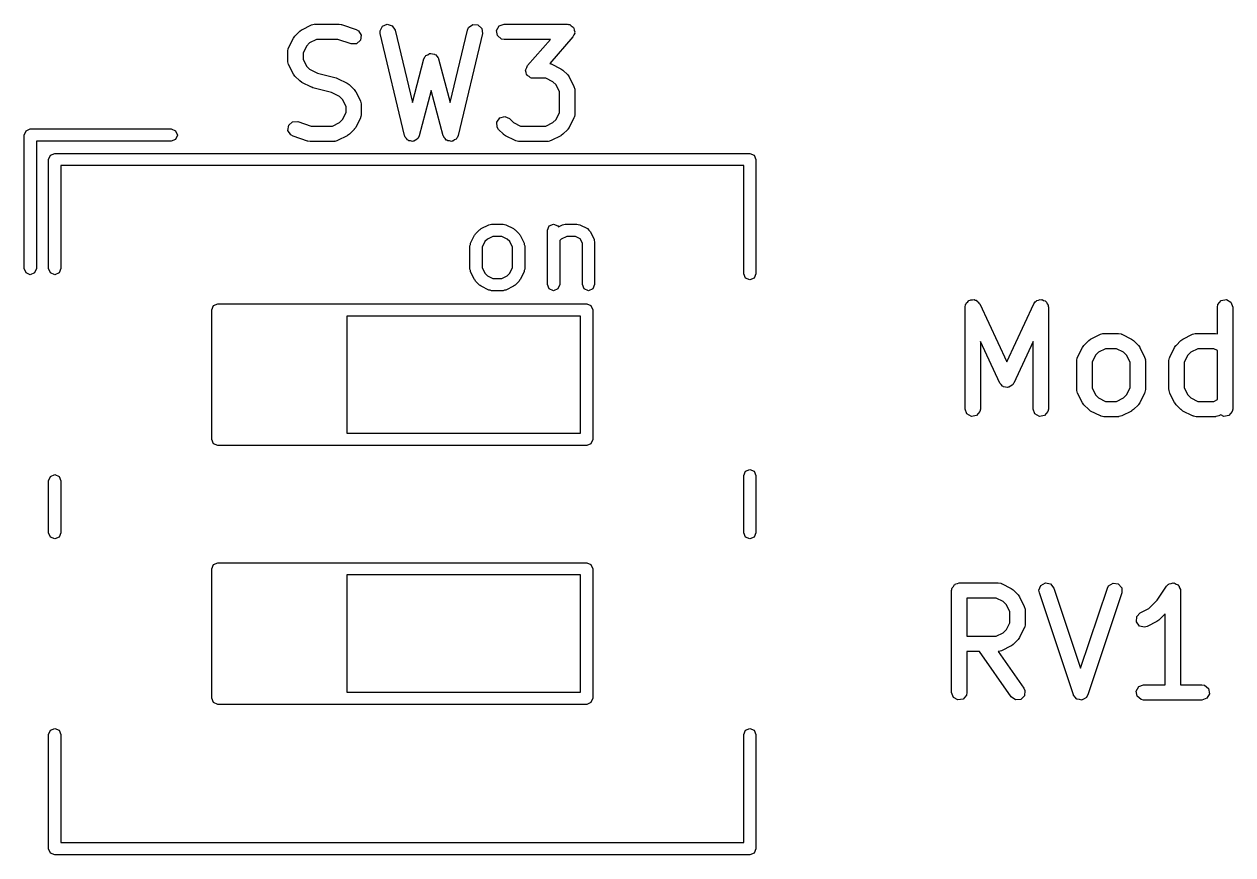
# Model space of a CAD drawing. Extents: x 10 to 287, y -200 to -10.
# Drawn here: x 134.97 to 146.84, y -77.28 to -69.14 of the extents above; entities that cross this region are included whole.
import ezdxf

# ---------------------------------------------------------------- set-up
doc = ezdxf.new("R2010")
doc.units = 0
doc.layers.add('BLACK', color=7, linetype='CONTINUOUS')

msp = doc.modelspace()

# ---------------------------------------------------------------- linework, layer by layer
at = {"layer": 'BLACK', "linetype": 'CONTINUOUS'}
for p, q in [((137.794, -69.1453), (137.819, -69.1379)), ((137.819, -69.1379), (137.823, -69.1389)), ((137.823, -69.1389), (137.827, -69.1374)), ((137.827, -69.1374), (138.065, -69.1374)), ((138.065, -69.1374), (138.087, -69.1413)), ((138.087, -69.1413), (138.089, -69.1412)), ((138.089, -69.1412), (138.232, -69.1888)), ((138.49, -69.1579), (138.537, -69.1375)), ((138.537, -69.1375), (138.586, -69.1522)), ((139.336, -69.1711), (139.377, -69.1405)), ((139.377, -69.1405), (139.428, -69.1435)), ((139.428, -69.1435), (139.466, -69.1788)), ((139.636, -69.1549), (139.684, -69.1374)), ((139.684, -69.1374), (140.303, -69.1374)), ((140.303, -69.1374), (140.314, -69.1393)), ((140.314, -69.1393), (140.318, -69.1388)), ((140.318, -69.1388), (140.321, -69.1404)), ((140.321, -69.1404), (140.329, -69.1419)), ((140.329, -69.1419), (140.344, -69.1549)), ((137.617, -69.2741), (137.631, -69.2561)), ((137.631, -69.2546), (137.679, -69.207)), ((137.631, -69.2561), (137.631, -69.2546)), ((137.679, -69.207), (137.697, -69.1941)), ((137.697, -69.1941), (137.698, -69.1929)), ((137.698, -69.1929), (137.794, -69.1453)), ((138.232, -69.1888), (138.255, -69.2013)), ((138.255, -69.2013), (138.282, -69.245)), ((138.282, -69.245), (138.274, -69.2957)), ((138.467, -69.2037), (138.49, -69.1579)), ((138.468, -69.2298), (138.467, -69.2037)), ((138.707, -70.2298), (138.468, -69.2298)), ((138.586, -69.1522), (138.614, -69.195)), ((138.614, -69.195), (138.784, -69.9059)), ((139.156, -69.9059), (139.326, -69.195)), ((139.472, -69.2298), (139.233, -70.2298)), ((139.326, -69.195), (139.336, -69.1711)), ((139.466, -69.1788), (139.472, -69.2298)), ((139.61, -69.1994), (139.636, -69.1549)), ((139.619, -69.2499), (139.61, -69.1994)), ((139.659, -69.2829), (139.619, -69.2499)), ((140.36, -69.2618), (140.132, -69.5218)), ((140.344, -69.1549), (140.362, -69.1654)), ((140.367, -69.2429), (140.36, -69.2618)), ((140.362, -69.1654), (140.364, -69.171)), ((140.364, -69.171), (140.368, -69.1749)), ((140.377, -69.2254), (140.367, -69.2429)), ((140.368, -69.1749), (140.372, -69.1948)), ((140.372, -69.1948), (140.378, -69.2139)), ((140.378, -69.2139), (140.376, -69.2195)), ((140.376, -69.2195), (140.377, -69.2254)), ((137.562, -69.4029), (137.566, -69.3772)), ((137.566, -69.3772), (137.569, -69.3738)), ((137.569, -69.3738), (137.57, -69.3693)), ((137.57, -69.3693), (137.617, -69.2741)), ((137.746, -69.352), (137.712, -69.4206)), ((137.776, -69.3216), (137.746, -69.352)), ((137.845, -69.2874), (137.776, -69.3216)), ((138.053, -69.2874), (137.845, -69.2874)), ((138.184, -69.3312), (138.053, -69.2874)), ((138.236, -69.3297), (138.184, -69.3312)), ((138.274, -69.2957), (138.236, -69.3297)), ((139.684, -69.2874), (139.659, -69.2829)), ((140.138, -69.2874), (139.684, -69.2874)), ((139.914, -69.5439), (140.138, -69.2874)), ((137.562, -69.4981), (137.562, -69.4029)), ((137.563, -69.5023), (137.562, -69.4981)), ((137.712, -69.4206), (137.712, -69.4804)), ((137.712, -69.4804), (137.746, -69.5489)), ((138.784, -69.9059), (138.898, -69.4788)), ((138.898, -69.4788), (138.909, -69.4552)), ((138.909, -69.4552), (138.914, -69.4512)), ((138.914, -69.4512), (138.917, -69.445)), ((138.917, -69.445), (138.935, -69.4368)), ((138.935, -69.4368), (138.951, -69.4257)), ((138.951, -69.4257), (138.957, -69.4263)), ((138.957, -69.4263), (138.964, -69.4234)), ((138.964, -69.4234), (138.982, -69.4284)), ((138.982, -69.4284), (139.002, -69.4301)), ((139.002, -69.4301), (139.006, -69.4349)), ((139.006, -69.4349), (139.013, -69.4367)), ((139.013, -69.4367), (139.024, -69.4526)), ((139.024, -69.4526), (139.038, -69.4663)), ((139.038, -69.4663), (139.039, -69.4731)), ((139.039, -69.4731), (139.042, -69.4788)), ((139.042, -69.4788), (139.156, -69.9059)), ((137.562, -69.5067), (137.563, -69.5023)), ((137.57, -69.5316), (137.562, -69.5067)), ((137.617, -69.6269), (137.57, -69.5316)), ((137.746, -69.5489), (137.776, -69.5793)), ((137.776, -69.5793), (137.853, -69.6178)), ((137.853, -69.6178), (138.036, -69.6634)), ((139.895, -69.5918), (139.897, -69.5862)), ((139.902, -69.6109), (139.895, -69.5918)), ((139.896, -69.5803), (139.906, -69.5628)), ((139.897, -69.5862), (139.896, -69.5803)), ((139.905, -69.6308), (139.902, -69.6109)), ((139.906, -69.5628), (139.914, -69.5439)), ((140.132, -69.5218), (140.139, -69.5229)), ((140.139, -69.5229), (140.142, -69.5257)), ((140.142, -69.5257), (140.146, -69.5263)), ((140.146, -69.5263), (140.242, -69.5739)), ((140.242, -69.5739), (140.26, -69.5872)), ((140.26, -69.5872), (140.261, -69.5879)), ((140.261, -69.5879), (140.309, -69.6355)), ((137.618, -69.628), (137.617, -69.6269)), ((137.631, -69.6464), (137.618, -69.628)), ((137.679, -69.694), (137.631, -69.6464)), ((137.68, -69.6947), (137.679, -69.694)), ((137.698, -69.708), (137.68, -69.6947)), ((137.794, -69.7557), (137.698, -69.708)), ((138.036, -69.6634), (138.048, -69.6687)), ((138.048, -69.6687), (138.051, -69.6691)), ((138.051, -69.6691), (138.146, -69.7167)), ((138.146, -69.7167), (138.164, -69.7301)), ((138.164, -69.7301), (138.166, -69.7308)), ((138.166, -69.7308), (138.214, -69.7784)), ((139.91, -69.6347), (139.905, -69.6308)), ((139.912, -69.6403), (139.91, -69.6347)), ((139.929, -69.6508), (139.912, -69.6403)), ((139.944, -69.6638), (139.929, -69.6508)), ((139.953, -69.6653), (139.944, -69.6638)), ((139.955, -69.6669), (139.953, -69.6653)), ((139.959, -69.6664), (139.955, -69.6669)), ((139.97, -69.6683), (139.959, -69.6664)), ((140.095, -69.6683), (139.97, -69.6683)), ((140.164, -69.7026), (140.095, -69.6683)), ((140.194, -69.733), (140.164, -69.7026)), ((140.228, -69.8015), (140.194, -69.733)), ((140.309, -69.6355), (140.322, -69.6539)), ((140.322, -69.6539), (140.323, -69.655)), ((140.323, -69.655), (140.37, -69.7503)), ((137.797, -69.7561), (137.794, -69.7557)), ((137.809, -69.7613), (137.797, -69.7561)), ((137.991, -69.807), (137.809, -69.7613)), ((138.068, -69.8454), (137.991, -69.807)), ((138.099, -69.8759), (138.068, -69.8454)), ((138.214, -69.7784), (138.226, -69.7968)), ((138.226, -69.7968), (138.228, -69.7979)), ((138.228, -69.7979), (138.275, -69.8931)), ((138.97, -69.7892), (138.852, -70.2317)), ((139.088, -70.2317), (138.97, -69.7892)), ((140.228, -70.0042), (140.228, -69.8015)), ((140.37, -69.7503), (140.378, -69.7752)), ((140.378, -69.7752), (140.377, -69.7796)), ((140.377, -69.7796), (140.378, -69.7838)), ((140.378, -69.7838), (140.378, -70.0219)), ((138.133, -69.9444), (138.099, -69.8759)), ((138.133, -70.0042), (138.133, -69.9444)), ((138.275, -69.8931), (138.283, -69.9181)), ((138.283, -69.9181), (138.282, -69.9225)), ((138.282, -69.9225), (138.283, -69.9267)), ((138.283, -69.9267), (138.283, -70.0219)), ((138.068, -70.1031), (138.099, -70.0727)), ((138.099, -70.0727), (138.133, -70.0042)), ((138.275, -70.0554), (138.228, -70.1507)), ((138.276, -70.051), (138.275, -70.0554)), ((138.279, -70.0476), (138.276, -70.051)), ((138.283, -70.0219), (138.279, -70.0476)), ((139.612, -70.0977), (139.641, -70.0557)), ((139.641, -70.0557), (139.691, -70.0424)), ((139.691, -70.0424), (139.737, -70.0641)), ((139.737, -70.0641), (139.776, -70.1031)), ((140.164, -70.1031), (140.194, -70.0727)), ((140.194, -70.0727), (140.228, -70.0042)), ((140.37, -70.0554), (140.323, -70.1507)), ((140.371, -70.051), (140.37, -70.0554)), ((140.374, -70.0476), (140.371, -70.051)), ((140.378, -70.0219), (140.374, -70.0476)), ((134.975, -70.225), (134.993, -70.1826)), ((134.993, -70.1826), (135.035, -70.165)), ((135.035, -70.165), (136.418, -70.165)), ((136.418, -70.165), (136.46, -70.1826)), ((136.46, -70.1826), (136.478, -70.225)), ((137.563, -70.1798), (137.571, -70.129)), ((137.59, -70.2235), (137.563, -70.1798)), ((137.571, -70.129), (137.609, -70.095)), ((137.609, -70.095), (137.66, -70.0936)), ((137.66, -70.0936), (137.792, -70.1374)), ((137.792, -70.1374), (138, -70.1374)), ((138, -70.1374), (138.068, -70.1031)), ((138.214, -70.1702), (138.166, -70.2178)), ((138.228, -70.1507), (138.214, -70.1687)), ((138.214, -70.1687), (138.214, -70.1702)), ((139.616, -70.1488), (139.612, -70.0977)), ((139.631, -70.1702), (139.616, -70.1488)), ((139.679, -70.2178), (139.631, -70.1702)), ((139.776, -70.1031), (139.845, -70.1374)), ((139.845, -70.1374), (140.095, -70.1374)), ((140.095, -70.1374), (140.164, -70.1031)), ((140.309, -70.1702), (140.261, -70.2178)), ((140.323, -70.1507), (140.309, -70.1687)), ((140.309, -70.1687), (140.309, -70.1702)), ((134.975, -71.535), (134.975, -70.225)), ((136.418, -70.285), (135.095, -70.285)), ((135.095, -70.285), (135.095, -71.535)), ((136.46, -70.2674), (136.418, -70.285)), ((136.478, -70.225), (136.46, -70.2674)), ((137.613, -70.2359), (137.59, -70.2235)), ((137.756, -70.2835), (137.613, -70.2359)), ((137.757, -70.2835), (137.756, -70.2835)), ((137.78, -70.2874), (137.757, -70.2835)), ((138.018, -70.2874), (137.78, -70.2874)), ((138.022, -70.2858), (138.018, -70.2874)), ((138.026, -70.2869), (138.022, -70.2858)), ((138.051, -70.2795), (138.026, -70.2869)), ((138.146, -70.2318), (138.051, -70.2795)), ((138.148, -70.2307), (138.146, -70.2318)), ((138.166, -70.2178), (138.148, -70.2307)), ((138.711, -70.2363), (138.707, -70.2298)), ((138.712, -70.2442), (138.711, -70.2363)), ((138.725, -70.2572), (138.712, -70.2442)), ((138.735, -70.2726), (138.725, -70.2572)), ((138.742, -70.2748), (138.735, -70.2726)), ((138.748, -70.2804), (138.742, -70.2748)), ((138.766, -70.282), (138.748, -70.2804)), ((138.784, -70.2872), (138.766, -70.282)), ((138.791, -70.2841), (138.784, -70.2872)), ((138.799, -70.2848), (138.791, -70.2841)), ((138.814, -70.2742), (138.799, -70.2848)), ((138.831, -70.2669), (138.814, -70.2742)), ((138.835, -70.2598), (138.831, -70.2669)), ((138.841, -70.2553), (138.835, -70.2598)), ((138.852, -70.2317), (138.841, -70.2553)), ((139.093, -70.2382), (139.088, -70.2317)), ((139.093, -70.246), (139.093, -70.2382)), ((139.107, -70.2586), (139.093, -70.246)), ((139.117, -70.2738), (139.107, -70.2586)), ((139.125, -70.2758), (139.117, -70.2738)), ((139.131, -70.2812), (139.125, -70.2758)), ((139.149, -70.2823), (139.131, -70.2812)), ((139.167, -70.2871), (139.149, -70.2823)), ((139.174, -70.2838), (139.167, -70.2871)), ((139.182, -70.2843), (139.174, -70.2838)), ((139.197, -70.2733), (139.182, -70.2843)), ((139.213, -70.2655), (139.197, -70.2733)), ((139.217, -70.2583), (139.213, -70.2655)), ((139.223, -70.2537), (139.217, -70.2583)), ((139.233, -70.2298), (139.223, -70.2537)), ((139.68, -70.2185), (139.679, -70.2178)), ((139.698, -70.2318), (139.68, -70.2185)), ((139.794, -70.2795), (139.698, -70.2318)), ((139.798, -70.28), (139.794, -70.2795)), ((139.801, -70.2829), (139.798, -70.28)), ((139.827, -70.2874), (139.801, -70.2829)), ((140.113, -70.2874), (139.827, -70.2874)), ((140.117, -70.2858), (140.113, -70.2874)), ((140.121, -70.2869), (140.117, -70.2858)), ((140.146, -70.2795), (140.121, -70.2869)), ((140.242, -70.2318), (140.146, -70.2795)), ((140.243, -70.2307), (140.242, -70.2318)), ((140.261, -70.2178), (140.243, -70.2307)), ((135.215, -70.465), (135.233, -70.4226)), ((135.233, -70.4226), (135.275, -70.405)), ((135.275, -70.405), (142.096, -70.405)), ((142.096, -70.405), (142.138, -70.4226)), ((142.138, -70.4226), (142.156, -70.465)), ((135.215, -71.535), (135.215, -70.465)), ((142.036, -70.525), (135.335, -70.525)), ((135.335, -70.525), (135.335, -71.535)), ((142.036, -71.585), (142.036, -70.525)), ((142.156, -70.465), (142.156, -71.585)), ((139.404, -71.1923), (139.442, -71.1542)), ((139.442, -71.1542), (139.451, -71.1505)), ((139.451, -71.1505), (139.458, -71.143)), ((139.458, -71.143), (139.534, -71.1049)), ((139.534, -71.1049), (139.548, -71.1039)), ((139.548, -71.1039), (139.561, -71.0986)), ((139.561, -71.0986), (139.675, -71.0986)), ((139.675, -71.0986), (139.688, -71.1039)), ((139.688, -71.1039), (139.702, -71.1049)), ((139.702, -71.1049), (139.778, -71.143)), ((139.778, -71.143), (139.785, -71.1505)), ((139.785, -71.1505), (139.794, -71.1542)), ((139.794, -71.1542), (139.832, -71.1923)), ((140.11, -71.1586), (140.128, -71.1161)), ((140.11, -71.6919), (140.11, -71.1586)), ((140.128, -71.1161), (140.17, -71.0986)), ((140.17, -71.0986), (140.213, -71.1161)), ((140.213, -71.1161), (140.217, -71.1255)), ((140.217, -71.1255), (140.258, -71.1049)), ((140.258, -71.1049), (140.272, -71.1039)), ((140.272, -71.1039), (140.285, -71.0986)), ((140.285, -71.0986), (140.399, -71.0986)), ((140.399, -71.0986), (140.412, -71.1039)), ((140.412, -71.1039), (140.426, -71.1049)), ((140.426, -71.1049), (140.502, -71.143)), ((140.502, -71.143), (140.515, -71.1574)), ((140.515, -71.1574), (140.529, -71.1698)), ((139.355, -71.2841), (139.393, -71.2079)), ((139.393, -71.2079), (139.4, -71.2015)), ((139.4, -71.2015), (139.404, -71.1923)), ((139.496, -71.2703), (139.469, -71.3251)), ((139.52, -71.246), (139.496, -71.2703)), ((139.575, -71.2186), (139.52, -71.246)), ((139.661, -71.2186), (139.575, -71.2186)), ((139.716, -71.246), (139.661, -71.2186)), ((139.74, -71.2703), (139.716, -71.246)), ((139.768, -71.3251), (139.74, -71.2703)), ((139.832, -71.1923), (139.836, -71.2015)), ((139.836, -71.2015), (139.843, -71.2079)), ((139.843, -71.2079), (139.881, -71.2841)), ((140.244, -71.246), (140.23, -71.2596)), ((140.23, -71.2596), (140.23, -71.6919)), ((140.299, -71.2186), (140.244, -71.246)), ((140.385, -71.2186), (140.299, -71.2186)), ((140.431, -71.2414), (140.385, -71.2186)), ((140.453, -71.287), (140.431, -71.2414)), ((140.529, -71.1698), (140.567, -71.246)), ((140.567, -71.246), (140.568, -71.26)), ((140.568, -71.26), (140.573, -71.2729)), ((140.573, -71.2729), (140.573, -71.6919)), ((139.349, -71.311), (139.354, -71.2981)), ((139.349, -71.5395), (139.349, -71.311)), ((139.354, -71.2981), (139.355, -71.2841)), ((139.469, -71.3251), (139.469, -71.5254)), ((139.768, -71.5254), (139.768, -71.3251)), ((139.881, -71.2841), (139.882, -71.298)), ((139.882, -71.298), (139.888, -71.311)), ((139.888, -71.311), (139.888, -71.5395)), ((140.453, -71.6919), (140.453, -71.287)), ((134.993, -71.5774), (134.975, -71.535)), ((135.035, -71.595), (134.993, -71.5774)), ((135.077, -71.5774), (135.035, -71.595)), ((135.095, -71.535), (135.077, -71.5774)), ((135.233, -71.5774), (135.215, -71.535)), ((135.275, -71.595), (135.233, -71.5774)), ((135.317, -71.5774), (135.275, -71.595)), ((135.335, -71.535), (135.317, -71.5774)), ((139.354, -71.5524), (139.349, -71.5395)), ((139.355, -71.5664), (139.354, -71.5524)), ((139.393, -71.6425), (139.355, -71.5664)), ((139.469, -71.5254), (139.496, -71.5802)), ((139.496, -71.5802), (139.52, -71.6045)), ((139.52, -71.6045), (139.575, -71.6319)), ((139.575, -71.6319), (139.661, -71.6319)), ((139.661, -71.6319), (139.716, -71.6045)), ((139.716, -71.6045), (139.74, -71.5802)), ((139.74, -71.5802), (139.768, -71.5254)), ((139.881, -71.5664), (139.843, -71.6425)), ((139.882, -71.5524), (139.881, -71.5664)), ((139.888, -71.5395), (139.882, -71.5524)), ((142.054, -71.6274), (142.036, -71.585)), ((142.096, -71.645), (142.054, -71.6274)), ((142.138, -71.6274), (142.096, -71.645)), ((142.156, -71.585), (142.138, -71.6274)), ((139.4, -71.649), (139.393, -71.6425)), ((139.404, -71.6581), (139.4, -71.649)), ((139.442, -71.6962), (139.404, -71.6581)), ((139.451, -71.7), (139.442, -71.6962)), ((139.458, -71.7075), (139.451, -71.7)), ((139.534, -71.7456), (139.458, -71.7075)), ((139.548, -71.7466), (139.534, -71.7456)), ((139.561, -71.7519), (139.548, -71.7466)), ((139.675, -71.7519), (139.561, -71.7519)), ((139.688, -71.7466), (139.675, -71.7519)), ((139.702, -71.7456), (139.688, -71.7466)), ((139.778, -71.7075), (139.702, -71.7456)), ((139.785, -71.7), (139.778, -71.7075)), ((139.794, -71.6962), (139.785, -71.7)), ((139.832, -71.6581), (139.794, -71.6962)), ((139.836, -71.649), (139.832, -71.6581)), ((139.843, -71.6425), (139.836, -71.649)), ((140.128, -71.7343), (140.11, -71.6919)), ((140.17, -71.7519), (140.128, -71.7343)), ((140.213, -71.7343), (140.17, -71.7519)), ((140.23, -71.6919), (140.213, -71.7343)), ((140.471, -71.7343), (140.453, -71.6919)), ((140.513, -71.7519), (140.471, -71.7343)), ((140.556, -71.7343), (140.513, -71.7519)), ((140.573, -71.6919), (140.556, -71.7343)), ((144.219, -71.8791), (144.222, -71.8694)), ((144.222, -71.8694), (144.235, -71.86)), ((144.235, -71.86), (144.246, -71.8474)), ((144.246, -71.8474), (144.256, -71.8457)), ((144.256, -71.8457), (144.264, -71.8399)), ((144.264, -71.8399), (144.28, -71.8414)), ((144.28, -71.8414), (144.296, -71.8385)), ((144.296, -71.8385), (144.305, -71.8435)), ((144.305, -71.8435), (144.315, -71.8444)), ((144.315, -71.8444), (144.327, -71.856)), ((144.327, -71.856), (144.341, -71.8642)), ((144.341, -71.8642), (144.344, -71.8736)), ((144.882, -71.8807), (144.897, -71.8593)), ((144.897, -71.8593), (144.906, -71.8551)), ((144.906, -71.8551), (144.912, -71.8474)), ((144.912, -71.8474), (144.929, -71.8446)), ((144.929, -71.8446), (144.943, -71.8377)), ((144.943, -71.8377), (144.953, -71.8403)), ((144.953, -71.8403), (144.963, -71.8385)), ((144.963, -71.8385), (144.977, -71.8467)), ((144.977, -71.8467), (144.993, -71.851)), ((144.993, -71.851), (144.999, -71.8592)), ((144.999, -71.8592), (145.007, -71.8642)), ((145.007, -71.8642), (145.013, -71.8796)), ((146.689, -71.8867), (146.722, -71.8474)), ((146.722, -71.8474), (146.773, -71.8385)), ((146.773, -71.8385), (146.817, -71.8642)), ((146.817, -71.8642), (146.835, -71.9124)), ((136.815, -71.94), (136.833, -71.8976)), ((136.815, -73.21), (136.815, -71.94)), ((136.833, -71.8976), (136.875, -71.88)), ((136.875, -71.88), (140.495, -71.88)), ((140.495, -71.88), (140.537, -71.8976)), ((140.537, -71.8976), (140.555, -71.94)), ((140.555, -71.94), (140.555, -73.21)), ((144.208, -71.9124), (144.213, -71.8867)), ((144.208, -72.9124), (144.208, -71.9124)), ((144.213, -71.8867), (144.219, -71.8791)), ((144.344, -71.8736), (144.351, -71.8807)), ((144.351, -71.8807), (144.617, -72.4493)), ((144.617, -72.4493), (144.882, -71.8807)), ((145.013, -71.8796), (145.022, -71.893)), ((145.022, -71.893), (145.022, -71.903)), ((145.022, -71.903), (145.025, -71.9124)), ((145.025, -71.9124), (145.025, -72.9124)), ((146.685, -71.9124), (146.689, -71.8867)), ((146.685, -72.1743), (146.685, -71.9124)), ((146.835, -71.9124), (146.835, -72.9124)), ((138.142, -72), (138.142, -73.15)), ((140.435, -72), (138.142, -72)), ((140.435, -73.15), (140.435, -72)), ((145.421, -72.2403), (145.439, -72.2274)), ((145.439, -72.2274), (145.44, -72.2263)), ((145.44, -72.2263), (145.536, -72.1786)), ((145.536, -72.1786), (145.56, -72.1712)), ((145.56, -72.1712), (145.565, -72.1722)), ((145.565, -72.1722), (145.569, -72.1707)), ((145.569, -72.1707), (145.712, -72.1707)), ((145.712, -72.1707), (145.738, -72.1752)), ((145.738, -72.1752), (145.741, -72.1781)), ((145.741, -72.1781), (145.745, -72.1786)), ((145.745, -72.1786), (145.841, -72.2263)), ((145.841, -72.2263), (145.859, -72.2396)), ((146.326, -72.2403), (146.344, -72.2274)), ((146.344, -72.2274), (146.345, -72.2263)), ((146.345, -72.2263), (146.44, -72.1786)), ((146.44, -72.1786), (146.465, -72.1712)), ((146.465, -72.1712), (146.47, -72.1722)), ((146.47, -72.1722), (146.474, -72.1707)), ((146.474, -72.1707), (146.664, -72.1707)), ((146.664, -72.1707), (146.685, -72.1743)), ((144.549, -72.6584), (144.358, -72.2504)), ((144.358, -72.2504), (144.358, -72.9124)), ((144.875, -72.2504), (144.685, -72.6584)), ((144.875, -72.9124), (144.875, -72.2504)), ((145.311, -72.4026), (145.359, -72.3074)), ((145.359, -72.3074), (145.372, -72.2894)), ((145.372, -72.2894), (145.373, -72.2879)), ((145.373, -72.2879), (145.421, -72.2403)), ((145.587, -72.3207), (145.518, -72.355)), ((145.694, -72.3207), (145.587, -72.3207)), ((145.763, -72.355), (145.694, -72.3207)), ((145.859, -72.2396), (145.86, -72.2403)), ((145.86, -72.2403), (145.908, -72.2879)), ((145.908, -72.2879), (145.921, -72.3063)), ((145.921, -72.3063), (145.922, -72.3074)), ((145.922, -72.3074), (145.969, -72.4026)), ((146.216, -72.4026), (146.264, -72.3074)), ((146.264, -72.3074), (146.277, -72.2894)), ((146.277, -72.2894), (146.278, -72.2879)), ((146.278, -72.2879), (146.326, -72.2403)), ((146.492, -72.3207), (146.423, -72.355)), ((146.647, -72.3207), (146.492, -72.3207)), ((146.685, -72.3397), (146.647, -72.3207)), ((146.685, -72.8184), (146.685, -72.3397)), ((145.304, -72.4362), (145.308, -72.4105)), ((145.304, -72.7219), (145.304, -72.4362)), ((145.308, -72.4105), (145.311, -72.4071)), ((145.311, -72.4071), (145.311, -72.4026)), ((145.488, -72.3854), (145.454, -72.4539)), ((145.454, -72.4539), (145.454, -72.7042)), ((145.518, -72.355), (145.488, -72.3854)), ((145.793, -72.3854), (145.763, -72.355)), ((145.827, -72.4539), (145.793, -72.3854)), ((145.827, -72.7042), (145.827, -72.4539)), ((145.969, -72.4026), (145.977, -72.4276)), ((145.977, -72.4276), (145.976, -72.432)), ((145.976, -72.432), (145.977, -72.4362)), ((145.977, -72.4362), (145.977, -72.7219)), ((146.208, -72.4362), (146.213, -72.4105)), ((146.208, -72.7219), (146.208, -72.4362)), ((146.213, -72.4105), (146.216, -72.4071)), ((146.216, -72.4071), (146.216, -72.4026)), ((146.393, -72.3854), (146.358, -72.4539)), ((146.358, -72.4539), (146.358, -72.7042)), ((146.423, -72.355), (146.393, -72.3854)), ((144.562, -72.6721), (144.549, -72.6584)), ((144.574, -72.6881), (144.562, -72.6721)), ((144.58, -72.6898), (144.574, -72.6881)), ((144.585, -72.6946), (144.58, -72.6898)), ((144.604, -72.6963), (144.585, -72.6946)), ((144.623, -72.7014), (144.604, -72.6963)), ((144.629, -72.6985), (144.623, -72.7014)), ((144.636, -72.6991), (144.629, -72.6985)), ((144.652, -72.6879), (144.636, -72.6991)), ((144.67, -72.6797), (144.652, -72.6879)), ((144.675, -72.6716), (144.67, -72.6797)), ((144.678, -72.6697), (144.675, -72.6716)), ((144.679, -72.6665), (144.678, -72.6697)), ((144.685, -72.6584), (144.679, -72.6665)), ((145.305, -72.7261), (145.304, -72.7219)), ((145.304, -72.7305), (145.305, -72.7261)), ((145.311, -72.7554), (145.304, -72.7305)), ((145.359, -72.8507), (145.311, -72.7554)), ((145.454, -72.7042), (145.488, -72.7727)), ((145.488, -72.7727), (145.518, -72.8031)), ((145.518, -72.8031), (145.587, -72.8374)), ((145.694, -72.8374), (145.763, -72.8031)), ((145.763, -72.8031), (145.793, -72.7727)), ((145.793, -72.7727), (145.827, -72.7042)), ((145.969, -72.7554), (145.922, -72.8507)), ((145.97, -72.751), (145.969, -72.7554)), ((145.973, -72.7476), (145.97, -72.751)), ((145.977, -72.7219), (145.973, -72.7476)), ((146.21, -72.7261), (146.208, -72.7219)), ((146.209, -72.7305), (146.21, -72.7261)), ((146.216, -72.7554), (146.209, -72.7305)), ((146.264, -72.8507), (146.216, -72.7554)), ((146.358, -72.7042), (146.393, -72.7727)), ((146.393, -72.7727), (146.423, -72.8031)), ((146.423, -72.8031), (146.492, -72.8374)), ((146.647, -72.8374), (146.685, -72.8184)), ((144.226, -72.9606), (144.208, -72.9124)), ((144.354, -72.938), (144.321, -72.9773)), ((144.358, -72.9124), (144.354, -72.938)), ((144.893, -72.9606), (144.875, -72.9124)), ((145.02, -72.938), (144.987, -72.9773)), ((145.025, -72.9124), (145.02, -72.938)), ((145.36, -72.8518), (145.359, -72.8507)), ((145.373, -72.8702), (145.36, -72.8518)), ((145.421, -72.9178), (145.373, -72.8702)), ((145.422, -72.9185), (145.421, -72.9178)), ((145.44, -72.9318), (145.422, -72.9185)), ((145.536, -72.9795), (145.44, -72.9318)), ((145.587, -72.8374), (145.694, -72.8374)), ((145.841, -72.9318), (145.745, -72.9795)), ((145.842, -72.9307), (145.841, -72.9318)), ((145.86, -72.9178), (145.842, -72.9307)), ((145.908, -72.8702), (145.86, -72.9178)), ((145.922, -72.8507), (145.908, -72.8687)), ((145.908, -72.8687), (145.908, -72.8702)), ((146.265, -72.8518), (146.264, -72.8507)), ((146.278, -72.8702), (146.265, -72.8518)), ((146.326, -72.9178), (146.278, -72.8702)), ((146.327, -72.9185), (146.326, -72.9178)), ((146.345, -72.9318), (146.327, -72.9185)), ((146.44, -72.9795), (146.345, -72.9318)), ((146.492, -72.8374), (146.647, -72.8374)), ((146.83, -72.938), (146.797, -72.9773)), ((146.835, -72.9124), (146.83, -72.938)), ((144.27, -72.9862), (144.226, -72.9606)), ((144.321, -72.9773), (144.27, -72.9862)), ((144.937, -72.9862), (144.893, -72.9606)), ((144.987, -72.9773), (144.937, -72.9862)), ((145.54, -72.98), (145.536, -72.9795)), ((145.543, -72.9829), (145.54, -72.98)), ((145.569, -72.9874), (145.543, -72.9829)), ((145.712, -72.9874), (145.569, -72.9874)), ((145.716, -72.9858), (145.712, -72.9874)), ((145.72, -72.9869), (145.716, -72.9858)), ((145.745, -72.9795), (145.72, -72.9869)), ((146.445, -72.98), (146.44, -72.9795)), ((146.448, -72.9829), (146.445, -72.98)), ((146.474, -72.9874), (146.448, -72.9829)), ((146.664, -72.9874), (146.474, -72.9874)), ((146.668, -72.9858), (146.664, -72.9874)), ((146.673, -72.9869), (146.668, -72.9858)), ((146.698, -72.9795), (146.673, -72.9869)), ((146.718, -72.9696), (146.698, -72.9795)), ((146.746, -72.9862), (146.718, -72.9696)), ((146.797, -72.9773), (146.746, -72.9862)), ((138.142, -73.15), (140.435, -73.15)), ((136.833, -73.2524), (136.815, -73.21)), ((136.875, -73.27), (136.833, -73.2524)), ((140.495, -73.27), (136.875, -73.27)), ((140.537, -73.2524), (140.495, -73.27)), ((140.555, -73.21), (140.537, -73.2524)), ((142.036, -73.565), (142.054, -73.5226)), ((142.054, -73.5226), (142.096, -73.505)), ((142.096, -73.505), (142.138, -73.5226)), ((142.138, -73.5226), (142.156, -73.565)), ((135.215, -73.615), (135.233, -73.5726)), ((135.215, -74.126), (135.215, -73.615)), ((135.233, -73.5726), (135.275, -73.555)), ((135.275, -73.555), (135.317, -73.5726)), ((135.317, -73.5726), (135.335, -73.615)), ((135.335, -73.615), (135.335, -74.126)), ((142.036, -74.126), (142.036, -73.565)), ((142.156, -73.565), (142.156, -74.126)), ((135.233, -74.1684), (135.215, -74.126)), ((135.275, -74.186), (135.233, -74.1684)), ((135.317, -74.1684), (135.275, -74.186)), ((135.335, -74.126), (135.317, -74.1684)), ((142.054, -74.1684), (142.036, -74.126)), ((142.096, -74.186), (142.054, -74.1684)), ((142.138, -74.1684), (142.096, -74.186)), ((142.156, -74.126), (142.138, -74.1684)), ((136.815, -74.48), (136.833, -74.4376)), ((136.815, -75.75), (136.815, -74.48)), ((136.833, -74.4376), (136.875, -74.42)), ((136.875, -74.42), (140.495, -74.42)), ((140.495, -74.42), (140.537, -74.4376)), ((140.537, -74.4376), (140.555, -74.48)), ((140.555, -74.48), (140.555, -75.75)), ((138.142, -74.54), (138.142, -75.69)), ((140.435, -74.54), (138.142, -74.54)), ((140.435, -75.69), (140.435, -74.54)), ((144.076, -74.6924), (144.078, -74.6826)), ((144.076, -75.6924), (144.076, -74.6924)), ((144.077, -74.6794), (144.079, -74.6765)), ((144.078, -74.6826), (144.077, -74.6794)), ((144.079, -74.6765), (144.08, -74.6667)), ((144.08, -74.6667), (144.093, -74.6518)), ((144.093, -74.6518), (144.103, -74.6349)), ((144.103, -74.6349), (144.109, -74.6326)), ((144.109, -74.6326), (144.113, -74.6274)), ((144.113, -74.6274), (144.133, -74.624)), ((144.133, -74.624), (144.151, -74.6174)), ((144.151, -74.6174), (144.532, -74.6174)), ((144.532, -74.6174), (144.558, -74.6219)), ((144.558, -74.6219), (144.561, -74.6248)), ((144.561, -74.6248), (144.565, -74.6253)), ((144.565, -74.6253), (144.661, -74.6729)), ((144.661, -74.6729), (144.679, -74.6863)), ((144.679, -74.6863), (144.68, -74.687)), ((144.68, -74.687), (144.728, -74.7346)), ((144.933, -74.6903), (144.952, -74.6426)), ((144.937, -74.7161), (144.933, -74.6903)), ((145.27, -75.7161), (144.937, -74.7161)), ((144.952, -74.6426), (144.997, -74.6182)), ((144.997, -74.6182), (145.047, -74.6285)), ((145.047, -74.6285), (145.079, -74.6687)), ((145.079, -74.6687), (145.341, -75.4552)), ((145.341, -75.4552), (145.604, -74.6687)), ((145.746, -74.7161), (145.413, -75.7161)), ((145.604, -74.6687), (145.616, -74.6458)), ((145.616, -74.6458), (145.66, -74.6189)), ((145.66, -74.6189), (145.71, -74.6264)), ((145.71, -74.6264), (145.745, -74.6648)), ((145.745, -74.6648), (145.746, -74.7161)), ((146.093, -74.7875), (146.184, -74.6508)), ((146.184, -74.6508), (146.202, -74.6319)), ((146.202, -74.6319), (146.206, -74.6307)), ((146.206, -74.6307), (146.209, -74.6274)), ((146.209, -74.6274), (146.23, -74.6236)), ((146.23, -74.6236), (146.251, -74.6175)), ((146.251, -74.6175), (146.255, -74.6193)), ((146.255, -74.6193), (146.259, -74.6185)), ((146.259, -74.6185), (146.278, -74.6294)), ((146.278, -74.6294), (146.298, -74.6381)), ((146.298, -74.6381), (146.3, -74.642)), ((146.3, -74.642), (146.304, -74.6442)), ((146.304, -74.6442), (146.311, -74.6646)), ((146.311, -74.6646), (146.321, -74.6841)), ((146.321, -74.6841), (146.32, -74.6883)), ((146.32, -74.6883), (146.321, -74.6924)), ((146.321, -74.6924), (146.321, -75.6174)), ((144.226, -74.7674), (144.226, -75.1412)), ((144.514, -74.7674), (144.226, -74.7674)), ((144.583, -74.8016), (144.514, -74.7674)), ((144.613, -74.832), (144.583, -74.8016)), ((144.647, -74.9006), (144.613, -74.832)), ((144.728, -74.7346), (144.741, -74.753)), ((144.741, -74.753), (144.742, -74.7541)), ((144.742, -74.7541), (144.789, -74.8493)), ((146.011, -74.8688), (146.093, -74.7875)), ((144.647, -75.008), (144.647, -74.9006)), ((144.789, -74.8493), (144.797, -74.8743)), ((144.797, -74.8743), (144.796, -74.8786)), ((144.796, -74.8786), (144.797, -74.8829)), ((144.797, -74.8829), (144.797, -75.0257)), ((145.889, -74.9995), (145.892, -74.9483)), ((145.892, -74.9483), (145.927, -74.911)), ((145.927, -74.911), (146.011, -74.8688)), ((146.171, -74.9211), (146.109, -74.9835)), ((146.171, -75.6174), (146.171, -74.9211)), ((144.613, -75.0765), (144.647, -75.008)), ((144.789, -75.0593), (144.742, -75.1545)), ((144.79, -75.0548), (144.789, -75.0593)), ((144.793, -75.0514), (144.79, -75.0548)), ((144.797, -75.0257), (144.793, -75.0514)), ((145.919, -75.0407), (145.889, -74.9995)), ((145.969, -75.0526), (145.919, -75.0407)), ((145.994, -75.0452), (145.969, -75.0526)), ((146.089, -74.9976), (145.994, -75.0452)), ((146.09, -74.9964), (146.089, -74.9976)), ((146.109, -74.9835), (146.09, -74.9964)), ((144.226, -75.1412), (144.514, -75.1412)), ((144.514, -75.1412), (144.583, -75.1069)), ((144.583, -75.1069), (144.613, -75.0765)), ((144.728, -75.174), (144.68, -75.2216)), ((144.742, -75.1545), (144.728, -75.1725)), ((144.728, -75.1725), (144.728, -75.174)), ((144.35, -75.2912), (144.226, -75.2912)), ((144.226, -75.2912), (144.226, -75.6924)), ((144.661, -75.7354), (144.35, -75.2912)), ((144.536, -75.2897), (144.533, -75.2908)), ((144.533, -75.2908), (144.784, -75.6494)), ((144.54, -75.2907), (144.536, -75.2897)), ((144.565, -75.2833), (144.54, -75.2907)), ((144.661, -75.2357), (144.565, -75.2833)), ((144.662, -75.2345), (144.661, -75.2357)), ((144.68, -75.2216), (144.662, -75.2345)), ((144.784, -75.6494), (144.795, -75.673)), ((145.887, -75.6794), (145.912, -75.6349)), ((145.912, -75.6349), (145.96, -75.6174)), ((145.96, -75.6174), (146.171, -75.6174)), ((146.321, -75.6174), (146.532, -75.6174)), ((146.532, -75.6174), (146.558, -75.6219)), ((146.558, -75.6219), (146.597, -75.6549)), ((146.597, -75.6549), (146.606, -75.7054)), ((136.833, -75.7924), (136.815, -75.75)), ((138.142, -75.69), (140.435, -75.69)), ((140.555, -75.75), (140.537, -75.7924)), ((144.093, -75.7406), (144.076, -75.6924)), ((144.138, -75.7662), (144.093, -75.7406)), ((144.188, -75.7573), (144.138, -75.7662)), ((144.221, -75.718), (144.188, -75.7573)), ((144.226, -75.6924), (144.221, -75.718)), ((144.703, -75.7648), (144.661, -75.7354)), ((144.754, -75.7604), (144.703, -75.7648)), ((144.79, -75.7241), (144.754, -75.7604)), ((144.795, -75.673), (144.79, -75.7241)), ((145.272, -75.7178), (145.27, -75.7161)), ((145.272, -75.7199), (145.272, -75.7178)), ((145.287, -75.7377), (145.272, -75.7199)), ((145.302, -75.7563), (145.287, -75.7377)), ((145.304, -75.7567), (145.302, -75.7563)), ((145.306, -75.7583), (145.304, -75.7567)), ((145.329, -75.7618), (145.306, -75.7583)), ((145.352, -75.7666), (145.329, -75.7618)), ((145.354, -75.7655), (145.352, -75.7666)), ((145.356, -75.7659), (145.354, -75.7655)), ((145.377, -75.7534), (145.356, -75.7659)), ((145.398, -75.7421), (145.377, -75.7534)), ((145.4, -75.739), (145.398, -75.7401)), ((145.398, -75.7401), (145.398, -75.7421)), ((145.413, -75.7161), (145.4, -75.739)), ((145.896, -75.7299), (145.887, -75.6794)), ((145.935, -75.7629), (145.896, -75.7299)), ((145.96, -75.7674), (145.935, -75.7629)), ((146.532, -75.7674), (145.96, -75.7674)), ((146.58, -75.7498), (146.532, -75.7674)), ((146.606, -75.7054), (146.58, -75.7498)), ((136.875, -75.81), (136.833, -75.7924)), ((140.495, -75.81), (136.875, -75.81)), ((140.537, -75.7924), (140.495, -75.81)), ((135.215, -76.105), (135.233, -76.0626)), ((135.215, -77.225), (135.215, -76.105)), ((135.233, -76.0626), (135.275, -76.045)), ((135.275, -76.045), (135.317, -76.0626)), ((135.317, -76.0626), (135.335, -76.105)), ((135.335, -76.105), (135.335, -77.165)), ((142.036, -76.105), (142.054, -76.0626)), ((142.036, -77.165), (142.036, -76.105)), ((142.054, -76.0626), (142.096, -76.045)), ((142.096, -76.045), (142.138, -76.0626)), ((142.138, -76.0626), (142.156, -76.105)), ((142.156, -76.105), (142.156, -77.225)), ((135.335, -77.165), (142.036, -77.165)), ((135.233, -77.2674), (135.215, -77.225)), ((135.275, -77.285), (135.233, -77.2674)), ((142.096, -77.285), (135.275, -77.285)), ((142.138, -77.2674), (142.096, -77.285)), ((142.156, -77.225), (142.138, -77.2674))]:
    msp.add_line(p, q, dxfattribs=at)

doc.saveas('drawing.dxf')
